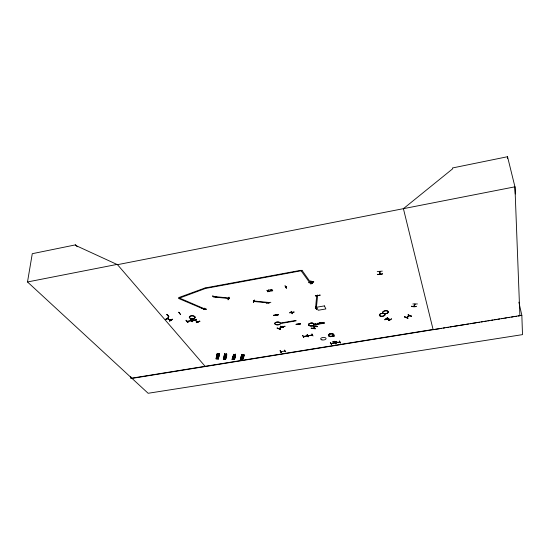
<?xml version="1.0" encoding="UTF-8"?>
<svg xmlns="http://www.w3.org/2000/svg" width="550" height="550" viewBox="0 0 550 550"><rect width="100%" height="100%" fill="white"/><g stroke="black" fill="none" stroke-linecap="round" stroke-linejoin="round"><path stroke-width="0.82" d="M228.078 299.674L228.986 297.206M228.044 299.846L228.958 297.227M228.546 298.629L229.075 298.403M214.548 296.794L214.321 296.759M206.181 309.045L206.071 309.389L201.444 308.089M203.472 309.107L203.328 308.784M204.16 308.199L204.126 308.749L204.311 308.234M197.711 321.482L197.629 321.853M199.719 321.021L199.884 321.344L196.281 322.493M191.386 319.468L191.276 319.798L195.656 320.478M193.133 320.753L196.597 319.268M193.676 320.183L193.662 319.674M190.492 319.357L192.225 321.523M193.153 320.746L196.433 319.371M190.919 320.678L190.857 320.437M187.914 322.499C184.951 317.852 185.9 321.722 187.921 322.279M179.355 313.239L179.644 313.582M178.716 312.166L180.641 314.614L178.833 312.373M172.384 319.076L169.524 320.808M170.589 319.688L170.541 320.066M168.444 317.659L165.571 319.419L168.651 317.543M168.864 316.484L166.863 314.511L168.822 316.69M168.197 315.597L168.149 315.239M168.603 317.714L165.784 319.509M313.713 281.882L308.901 282.714M518.863 302.156L521.847 315.329L522.5 334.627L148.136 393.277L27.5 281.964L32.278 253.694L75.577 244.853L77.302 246.744M130.79 376.626L130.653 378.338L433.077 329.471M315.521 308.571L316.697 295.543L317.632 295.522L316.284 308.612L315.377 308.626L315.363 308.206M294.085 312.118L289.541 312.812L294.085 311.953M315.356 328.639L311.238 327.979M413.992 306.426L414.081 305.882M75.577 244.853L75.508 245.369L117.501 264.674L514.944 186.821L507.533 156.722L452.519 167.956L452.684 168.788L403.411 208.67M389.785 320.004L386.127 318.979M389.929 319.901L386.224 318.904L389.909 319.681M273.749 315.624L278.204 314.703M266.276 303.249L270.847 302.287M404.656 316.965L408.045 318.161L404.786 316.876M217.278 353.574C213.62 370.061 219.45 342.224 216.439 358.889M217.58 353.678L216.528 358.806M216.686 358.909L217.862 353.684M218.089 358.971L217.669 358.944L218.989 353.595L218.412 358.978L219.237 353.76M217.676 358.951L218.838 353.746M219.01 353.671L217.972 358.971L218.989 353.664M217.951 358.964L219.292 353.767M223.279 359.178L224.62 353.829L225.197 354.007L223.967 359.205L225.012 353.925M224.599 353.904L223.685 359.198M223.637 359.191L225.032 353.849L223.912 359.212M280.61 329.147L277.097 328.075L280.466 329.423M225.06 359.184L226.304 353.994M225.191 359.274L226.462 354.09M225.232 359.274L226.497 354.076C226.999 353.884 226.689 360.099 224.916 359.253M225.356 359.294L226.586 354.09M225.486 359.198L226.738 354.007L225.376 359.288M232.134 359.473L233.633 354.372M232.65 359.583L233.881 354.241L232.43 359.576M235.414 354.468C235.572 354.468 235.469 360.195 233.681 359.645C238.549 342.856 231.419 370.659 235.558 354.399M233.791 359.562C235.819 349.147 235.978 357.136 233.647 359.631M233.929 359.652L235.338 354.461M168.726 316.724L166.877 314.483M379.906 273.948L379.857 273.543M242.282 354.674C241.271 361.714 238.617 361.811 241.869 354.592C239.91 363.859 240.838 359.363 242.419 354.784M240.322 359.913L241.869 354.654L240.433 359.824M240.687 359.934L242.124 354.764M243.588 354.75C238.755 371.112 246.702 343.509 242.399 360.016M243.678 354.839L241.945 359.989M243.843 354.86C238.576 367.929 246.51 353.389 243.451 354.832M244.138 354.853L242.529 359.941M198.048 321.956L194.927 320.203M167.152 318.684L170.892 320.196M268.702 302.94L268.799 303.119M335.101 341.777L336.091 343.722L335.679 343.791L334.723 341.289M335.857 343.757L334.964 341.818M336.05 343.695L335.706 343.736M275.887 315.37L275.976 315.521M322.85 322.788C321.97 324.163 320.361 322.403 322.836 322.568M281.38 352.591L280.197 350.742L281.435 352.399M281.215 352.646L280.246 350.549M286.289 288.241L284.996 285.718L286.557 288.193M313.562 328.034C312.943 329.656 315.934 326.315 314.786 326.384M315.129 326.494L314.799 326.611M253.392 301.214L253.337 300.822M253.811 301.153L253.351 301.194L253.859 301.159M253.584 302.431L254.616 299.984L253.323 302.191M285.876 286.914L286.44 286.921L286.392 286.529M187.873 322.472L186.099 320.327M266.977 290.276L268.256 290.847L268.551 289.988M267.754 291.562L268.139 291.727L268.428 290.881M270.016 289.726L271.294 290.297L271.59 289.444M270.786 291.019L271.171 291.177L271.459 290.331M267.761 291.789L268.139 290.778M269.679 291.218L268.538 290.95L268.929 289.919M270.793 291.246L271.178 290.235M416.144 306.268C416.405 307.051 411.269 306.9 411.62 306.137M412.837 303.957L417.443 303.944M272.711 290.668L271.576 290.4L271.968 289.376M303.641 336.435L303.731 336.174M201.733 308.289L206.181 309.272L201.458 308.254M307.567 335.885L303.373 336.586M308.179 335.706L312.448 334.998M312.476 335.081L308.261 335.686M281.964 327.016L279.097 328.687M335.218 342.884L331.066 343.544M335.603 342.732L339.852 342.114M415.126 304.253L414.04 306.377M286.392 286.928L285.924 286.997M313.019 326.047L317.123 326.556M311.156 328.309L315.37 328.859M317.157 326.714L313.005 326.102L317.233 326.652M314.985 326.446L313.246 328.515M278.926 328.618L281.841 326.954M231.969 359.542L233.764 354.393L232.705 359.576M275.736 315.026L275.736 314.476M384.869 319.743L387.729 317.714L385.041 319.763M387.729 317.556L384.869 319.749M317.707 295.481L317.577 294.951M388.712 320.581L391.627 318.808L388.74 320.602M379.672 271.507L379.981 274.189M379.906 273.508L380.194 274.134L380.132 273.508M409.592 315.631L406.381 317.508M406.526 317.529L409.702 315.679M408.066 314.999L411.476 316.168L408.231 314.868M280.404 326.157L283.601 327.429M302.672 335.541L303.847 337.549L302.72 335.349M187.007 321.372L191.214 320.623M312.056 335.053L311.953 334.812M284.955 351.065L280.857 351.629L281.291 351.67M284.453 350.797L284.907 351.065M331.066 343.461L335.17 342.884M336.064 342.753L336.05 342.396M194.982 320.224L197.876 321.991M228.992 298.767L228.573 298.732M319.529 322.603C321.812 322.877 318.643 323.166 320.547 323.881A0.804 0.392 -3.7 0 0 321.097 323.73L321.393 323.496M321.035 323.613L320.004 323.379L321.021 323.4M191.304 320.732L187.11 321.454M319.55 322.816L320.794 322.74L321.406 323.716M307.106 335.878L307.038 335.624M308.605 335.727L308.639 335.363M335.651 342.719L339.797 342.134M319.069 323.627C320.396 324.328 319.096 323.909 318.773 323.036M301.964 270.607L205.535 288.434L178.564 298.437L203.919 309.203L204.504 308.846L178.564 297.66L204.964 288.007L205.535 288.434L205.184 287.946L300.788 270.325L310.633 283.986L311.534 283.766L301.943 270.256M27.5 281.964L117.301 264.364M268.558 290.221L268.929 290.153M271.597 289.671L271.975 289.603M268.434 291.108L269.679 291.445M271.466 290.565L272.718 290.902M313.72 281.944L308.846 282.652L313.699 281.71M312.249 283.539L310.887 281.036M315.363 296.044L320.038 295.219L315.288 295.694M273.659 315.501L278.142 314.786M315.466 308.557L315.913 308.488L315.418 308.564M315.37 307.093L316.697 309.499M315.507 323.586L316.332 324.727C318.594 324.17 315.143 325.772 315.232 324.692M317.776 323.201L318.079 323.373C319.034 324.507 316.649 325.263 317.996 323.641M323.806 323.091L324.363 323.221L323.524 322.699L323.998 322.293M321.778 322.967L322.754 322.919M323.256 323.056L323.269 322.548L324.012 322.513M318.491 323.304L318.918 324.136L319.192 323.868M323.276 323.276L323.929 323.331M315.246 324.913L316.009 324.562M282.927 326.686L282.611 326.26M296.12 324.308L300.568 323.881L296.113 324.273M280.658 326.893L285.017 326.377M300.568 323.874L296.141 324.493M303.311 336.518L307.429 335.809M308.117 336.786L306.982 334.641M313.026 335.974L311.912 333.822M334.428 336.071L330.131 336.703L334.414 335.857M330.282 342.595L331.485 344.472L330.502 342.347M335.734 343.757L334.757 341.818L335.129 341.591M332.757 341.949L337.006 341.357L332.743 341.777M285.725 351.883L284.577 350.034M340.319 342.987L339.384 340.918L340.526 342.987M441.554 328.336L433.132 329.691L403.322 208.306M443.238 328.061L444.922 327.793M446.607 327.518L448.291 327.25M449.976 326.982L468.504 323.998M470.188 323.73L476.087 322.781M477.771 322.506L479.456 322.238M481.14 321.97L482.824 321.695M484.509 321.427L486.193 321.152M487.877 320.884L489.562 320.616M491.246 320.341L492.931 320.072M494.615 319.798L496.299 319.529M497.984 319.261L499.668 318.986M501.353 318.718L503.037 318.443M504.721 318.175L506.406 317.907M508.09 317.632L509.774 317.364M511.459 317.089L513.143 316.821M514.827 316.553L516.512 316.278M518.196 316.009L519.881 315.734M131.966 378.4L521.847 315.329M386.595 318.622L390.252 319.619M318.086 323.998L316.821 323.847L317.79 323.421M377.259 271.604L382.305 271.123M382.587 274.038C371.415 274.752 381.019 274.863 382.546 273.653M291.892 312.799L292.263 312.572M167.296 318.622L170.988 320.134M408.093 314.944L411.317 316.222M334.916 341.543L334.874 341.268M283.635 327.594L280.252 326.274M411.579 306.481L416.158 306.474L411.634 306.316M317.893 323.627C316.133 323.441 318.416 324.582 317.817 323.29M380.078 273.488L380.153 274.168L379.885 271.301L379.692 271.769M190.527 319.536L192.259 321.702M191.352 319.694L195.649 320.698M386.698 318.546L390.383 319.564M413.834 306.419L414.858 304.012M407.88 318.23L404.642 316.993L404.793 316.676M277.104 328.061L280.576 329.361M169.565 321.021L172.576 319.357L169.716 321.111M266.984 290.503L268.146 291.012M270.022 289.953L271.184 290.462M321.846 323.29L322.768 323.132M117.239 264.371L205.308 366.541M190.486 319.584L192.218 321.743M280.046 350.769L281.229 352.612M280.679 327.113L284.996 326.171M278.211 314.923L278.032 314.414M308.743 336.738L307.429 334.757L308.509 336.772M291.101 311.451L292.353 313.727M292.098 313.768L291.129 311.279M315.521 323.806L316.023 324.782M316.704 309.519L315.343 307.079M312.276 283.566L310.812 280.851M319.969 294.882L320.045 295.247M278.053 314.634L273.756 315.459M278.107 314.751L273.577 315.171M390.204 319.454L386.54 318.457M377.534 274.23L377.582 274.615M317.171 324.032L317.254 324.397M317.096 324.376L317.178 324.727M515.295 193.971L514.944 186.821L519.881 315.652M507.533 156.722L507.616 158.434M279.317 328.24L279.201 328.199M216.837 297.144L212.41 296.024L216.851 297.151M219.388 353.691L218.226 358.896L219.429 353.691M213.4 296.464L213.249 296.945L229.212 298.54L229.384 298.059L213.4 296.464M253.873 300.981L253.674 301.455L269.225 303.009L269.438 302.534L253.873 300.981M199.732 321.2L196.302 322.692L199.739 321.228M324.424 305.889L316.69 307.23L318.189 310.262L325.875 308.935L324.424 305.889M295.831 320.444L281.201 322.939L281.449 323.352L296.065 320.856L295.831 320.444M321.936 339.879A2.716 1.279 -3.8 0 0 326.074 338.614A2.716 1.279 -3.8 0 0 322.08 337.652A2.716 1.279 -3.8 0 0 321.936 339.879M329.629 336.291A2.75 1.306 -4.1 0 0 333.836 335.005A2.75 1.306 -4.1 0 0 329.814 334.015A2.75 1.306 -4.1 0 0 329.629 336.291A2.736 1.299 -4.1 0 0 333.822 334.998A2.736 1.299 -4.1 0 0 329.821 334.015A2.736 1.299 -4.1 0 0 329.636 336.284M329.622 336.194A2.75 1.306 -4.1 0 0 333.836 334.902A2.75 1.306 -4.1 0 0 329.808 333.912A2.75 1.306 -4.1 0 0 329.622 336.194M380.552 316.195A2.867 1.403 -6.3 0 0 385.048 314.799A2.867 1.403 -6.3 0 0 381.026 313.72A2.867 1.403 -6.3 0 0 380.552 316.195M380.531 316.099A2.881 1.416 -6.3 0 0 385.055 314.696A2.881 1.416 -6.3 0 0 381.013 313.61A2.881 1.416 -6.3 0 0 380.531 316.099M383.859 313.555A2.881 1.423 -6.5 0 0 388.389 312.146A2.881 1.423 -6.5 0 0 384.354 311.053A2.881 1.423 -6.5 0 0 383.859 313.555M383.838 313.466A2.901 1.43 -6.5 0 0 388.396 312.049A2.901 1.43 -6.5 0 0 384.34 310.949A2.901 1.43 -6.5 0 0 383.838 313.466M309.973 325.786A2.819 1.382 -3.4 0 0 314.236 324.438A2.819 1.382 -3.4 0 0 310.056 323.393A2.819 1.382 -3.4 0 0 309.973 325.786A2.812 1.375 -3.4 0 0 314.222 324.431A2.812 1.375 -3.4 0 0 310.062 323.386A2.812 1.375 -3.4 0 0 309.98 325.772M309.959 325.683A2.826 1.382 -3.4 0 0 314.236 324.328A2.826 1.382 -3.4 0 0 310.049 323.283A2.826 1.382 -3.4 0 0 309.959 325.683M190.396 318.347A2.922 1.444 1.6 0 0 195.106 317.522A2.922 1.444 1.6 0 0 191.139 315.879A2.922 1.444 1.6 0 0 190.396 318.347A2.915 1.444 1.6 0 0 195.099 317.529A2.915 1.444 1.6 0 0 191.139 315.886A2.915 1.444 1.6 0 0 190.403 318.347M275.667 324.541A2.826 1.389 -2 0 0 280.363 323.744A2.826 1.389 -2 0 0 276.829 322.169A2.826 1.389 -2 0 0 275.667 324.541M275.653 324.445A2.839 1.396 -2 0 0 280.376 323.647A2.839 1.396 -2 0 0 276.822 322.059A2.839 1.396 -2 0 0 275.653 324.445"/></g></svg>
